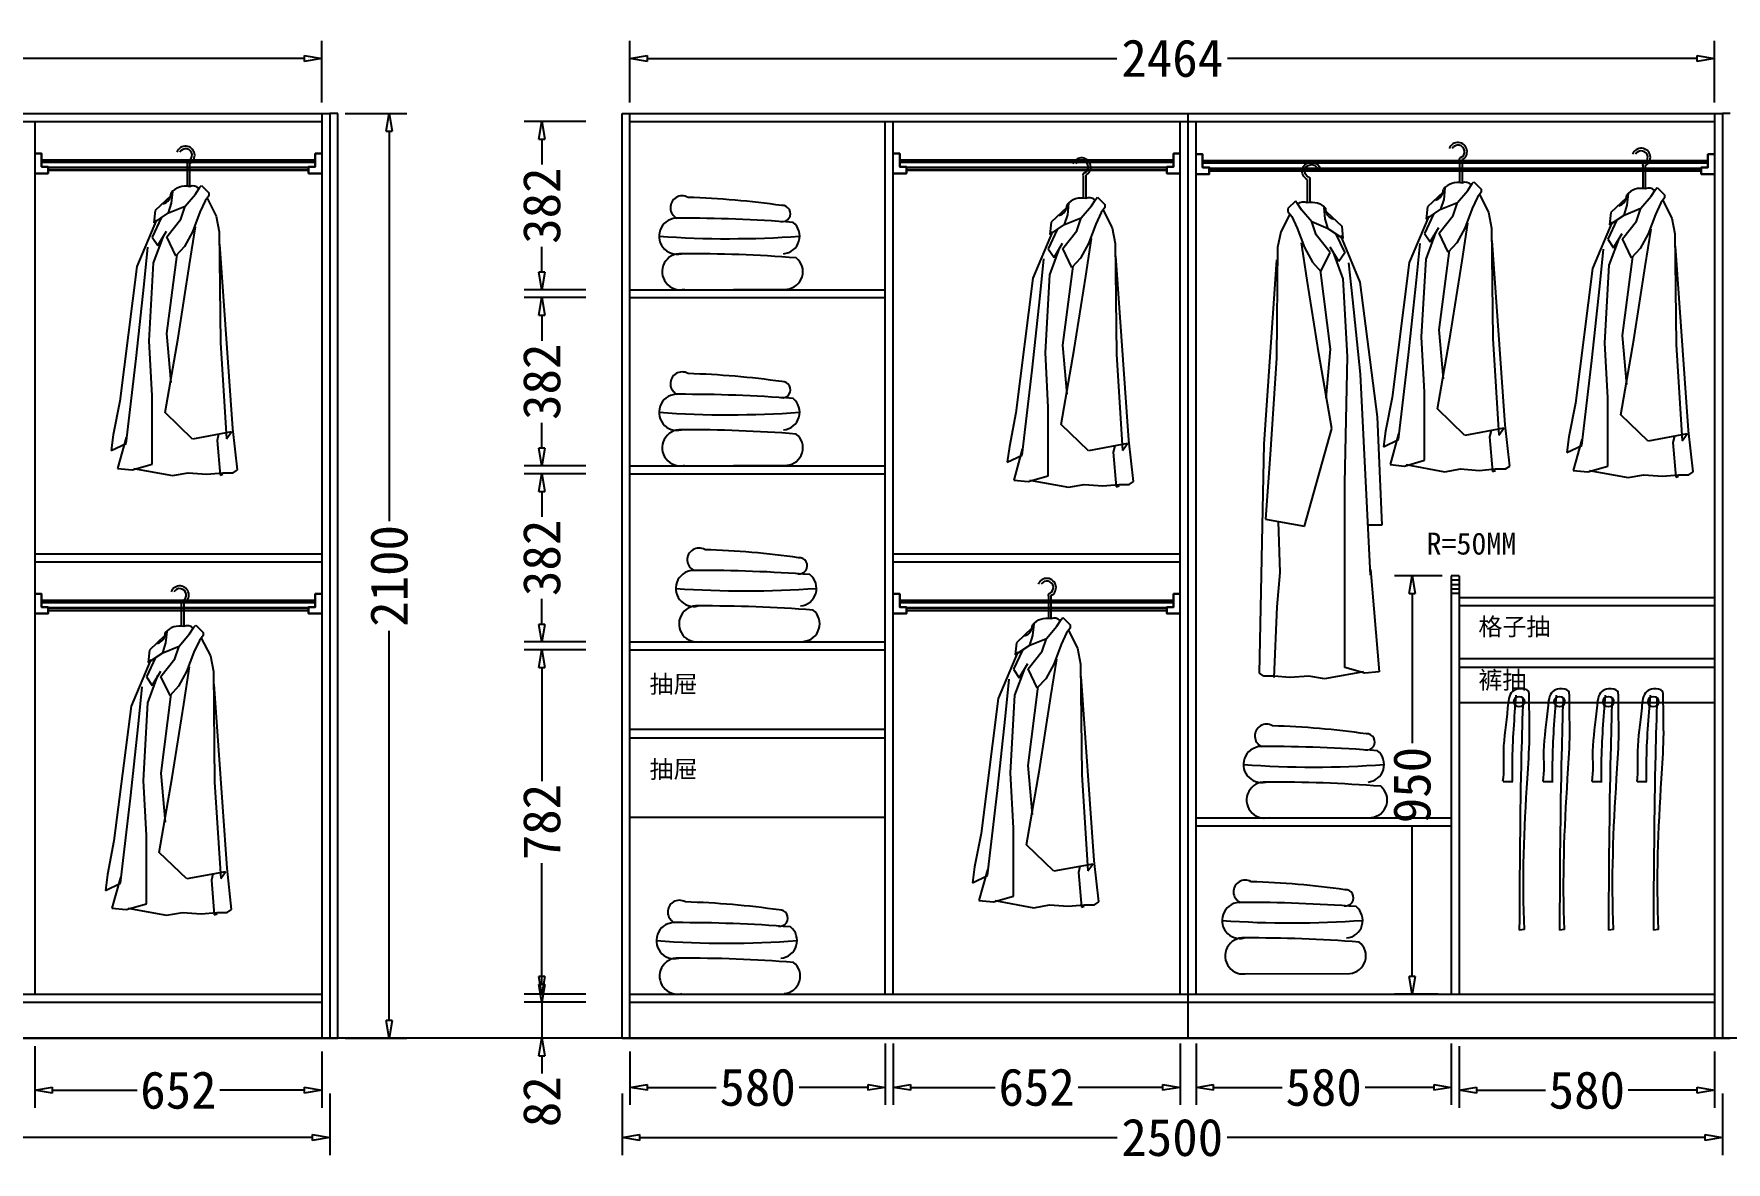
# Model space of a CAD drawing. Header units: millimetres. Extents: x 304407 to 361076, y -1262425 to -1203358.
# Drawn here: x 329898 to 333743, y -1239159 to -1236596 of the extents above; entities that cross this region are included whole.
import ezdxf

# ---------------------------------------------------------------- set-up
doc = ezdxf.new("R2010")
doc.units = ezdxf.units.MM
doc.header["$LTSCALE"] = 20
doc.layers.get('Defpoints').update_dxf_attribs({"color": 250})
for name, color, linetype in [('4', 1, 'Continuous'), ('6', 6, 'Continuous'), ('8', 8, 'Continuous'), ('LAYER10', 11, 'Continuous'), ('LAYER8', 11, 'Continuous'), ('图层3', 4, 'Continuous'), ('墙体', 40, 'Continuous')]:
    doc.layers.add(name, color=color, linetype=linetype)
doc.styles.get("Standard").update_dxf_attribs({"font": 'SimSun.ttf', "height": 85})
doc.styles.add('text', font='SimSun.ttf', dxfattribs={"height": 85})
doc.dimstyles.new('周文晶', dxfattribs={"dimtxt": 70, "dimasz": 40, "dimexe": 40, "dimexo": 30, "dimgap": 10, "dimtad": 0, "dimdec": 0, "dimtxsty": 'Standard', "dimblk": 'CLOSEDBLANK', "dimcen": 200, "dimclrd": 256, "dimclre": 256, "dimadec": 0, "dimazin": 0, "dimtfac": 1, "dimtdec": 0, "dimtmove": 0, "dimatfit": 3, "dimldrblk": 'CLOSEDBLANK', "dimfxl": 100, "dimfxlon": 1, "dimarcsym": 0})

# ---------------------------------------------------------------- blocks, each defined once
blk = doc.blocks.new('_ClosedBlank')
at = {"color": 0, "linetype": 'ByBlock', "lineweight": -2}
for p, q in [((-1, 0.167), (0, 0)), ((-1, 0.167), (-1, -0.167)), ((0, 0), (-1, -0.167))]:
    blk.add_line(p, q, dxfattribs=at)
blk = doc.blocks.new('*D1659')
at = {"lineweight": -2, "transparency": 16777216}
for p, q in [((331832.9, -1238888.7), (331832.9, -1239028.7)), ((331252.9, -1238907.1), (331252.9, -1239028.7)), ((331292.9, -1238988.7), (331448.8, -1238988.7)), ((331792.9, -1238988.7), (331636.9, -1238988.7))]:
    blk.add_line(p, q, dxfattribs=at)
at = {"layer": 'Defpoints', "color": 0, "transparency": 16777216}
for p in [(331832.9, -1238777.1), (331252.9, -1238877.1), (331832.9, -1238988.7)]:
    blk.add_point(p, dxfattribs=at)
at = {"lineweight": -2, "transparency": 16777216, "xscale": 40, "yscale": 40, "zscale": 40, "rotation": 180}
blk.add_blockref('_ClosedBlank', (331252.9, -1238988.7), dxfattribs=at)
at = {"lineweight": -2, "transparency": 16777216, "xscale": 40, "yscale": 40, "zscale": 40}
blk.add_blockref('_ClosedBlank', (331832.9, -1238988.7), dxfattribs=at)
at = {"color": 0, "transparency": 16777216, "insert": (331542.9, -1238988.7), "char_height": 85, "attachment_point": 5}
blk.add_mtext('580', dxfattribs=at)
blk = doc.blocks.new('*D1660')
at = {"lineweight": -2, "transparency": 16777216}
for p, q in [((332538.9, -1238888.7), (332538.9, -1239028.7)), ((333118.9, -1238888.7), (333118.9, -1239028.7)), ((332578.9, -1238988.7), (332734.8, -1238988.7)), ((333078.9, -1238988.7), (332922.9, -1238988.7))]:
    blk.add_line(p, q, dxfattribs=at)
at = {"layer": 'Defpoints', "color": 0, "transparency": 16777216}
for p in [(332538.9, -1236795.1), (333118.9, -1238777.1), (333118.9, -1238988.7)]:
    blk.add_point(p, dxfattribs=at)
at = {"lineweight": -2, "transparency": 16777216, "xscale": 40, "yscale": 40, "zscale": 40, "rotation": 180}
blk.add_blockref('_ClosedBlank', (332538.9, -1238988.7), dxfattribs=at)
at = {"lineweight": -2, "transparency": 16777216, "xscale": 40, "yscale": 40, "zscale": 40}
blk.add_blockref('_ClosedBlank', (333118.9, -1238988.7), dxfattribs=at)
at = {"color": 0, "transparency": 16777216, "insert": (332828.9, -1238988.7), "char_height": 85, "attachment_point": 5}
blk.add_mtext('580', dxfattribs=at)
blk = doc.blocks.new('*D1661')
at = {"lineweight": -2, "transparency": 16777216}
for p, q in [((331252.9, -1236751.7), (331252.9, -1236611.7)), ((333716.9, -1236751.7), (333716.9, -1236611.7)), ((331292.9, -1236651.7), (332359.2, -1236651.7)), ((333676.9, -1236651.7), (332610.6, -1236651.7))]:
    blk.add_line(p, q, dxfattribs=at)
at = {"layer": 'Defpoints', "color": 0, "transparency": 16777216}
for p in [(333716.9, -1236651.7), (331252.9, -1236795.1), (333716.9, -1236795.1)]:
    blk.add_point(p, dxfattribs=at)
at = {"lineweight": -2, "transparency": 16777216, "xscale": 40, "yscale": 40, "zscale": 40, "rotation": 180}
blk.add_blockref('_ClosedBlank', (331252.9, -1236651.7), dxfattribs=at)
at = {"lineweight": -2, "transparency": 16777216, "xscale": 40, "yscale": 40, "zscale": 40}
blk.add_blockref('_ClosedBlank', (333716.9, -1236651.7), dxfattribs=at)
at = {"color": 0, "transparency": 16777216, "insert": (332484.9, -1236651.7), "char_height": 85, "attachment_point": 5}
blk.add_mtext('2464', dxfattribs=at)
blk = doc.blocks.new('*D1662')
at = {"lineweight": -2, "transparency": 16777216}
for p, q in [((331234.9, -1239002.8), (331234.9, -1239142.8)), ((333734.9, -1239002.8), (333734.9, -1239142.8)), ((331274.9, -1239102.8), (332360.1, -1239102.8)), ((333694.9, -1239102.8), (332609.6, -1239102.8))]:
    blk.add_line(p, q, dxfattribs=at)
at = {"layer": 'Defpoints', "color": 0, "transparency": 16777216}
for p in [(331234.9, -1238877.1), (333734.9, -1238877.1), (333734.9, -1239102.8)]:
    blk.add_point(p, dxfattribs=at)
at = {"lineweight": -2, "transparency": 16777216, "xscale": 40, "yscale": 40, "zscale": 40, "rotation": 180}
blk.add_blockref('_ClosedBlank', (331234.9, -1239102.8), dxfattribs=at)
at = {"lineweight": -2, "transparency": 16777216, "xscale": 40, "yscale": 40, "zscale": 40}
blk.add_blockref('_ClosedBlank', (333734.9, -1239102.8), dxfattribs=at)
at = {"color": 0, "transparency": 16777216, "insert": (332484.9, -1239102.8), "char_height": 85, "attachment_point": 5}
blk.add_mtext('2500', dxfattribs=at)
blk = doc.blocks.new('*D1663')
at = {"lineweight": -2, "transparency": 16777216}
for p, q in [((333769.8, -1236777.1), (333909.8, -1236777.1)), ((333869.8, -1236817.1), (333869.8, -1237702.4)), ((333869.8, -1238837.1), (333869.8, -1237951.9)), ((333769.8, -1238877.1), (333909.8, -1238877.1))]:
    blk.add_line(p, q, dxfattribs=at)
at = {"layer": 'Defpoints', "color": 0, "transparency": 16777216}
for p in [(333734.9, -1236777.1), (333869.8, -1236777.1), (333734.9, -1238877.1)]:
    blk.add_point(p, dxfattribs=at)
at = {"lineweight": -2, "transparency": 16777216, "xscale": 40, "yscale": 40, "zscale": 40}
for p, rotation in [((333869.8, -1236777.1), 90), ((333869.8, -1238877.1), 270)]:
    blk.add_blockref('_ClosedBlank', p, dxfattribs=dict(at, rotation=rotation))
at = {"color": 0, "transparency": 16777216, "insert": (333869.8, -1237827.1), "char_height": 85, "attachment_point": 5, "rotation": 90}
blk.add_mtext('2100', dxfattribs=at)
blk = doc.blocks.new('*D1664')
at = {"lineweight": -2, "transparency": 16777216}
for p, q in [((333097.9, -1237827.1), (332989.9, -1237827.1)), ((333029.9, -1237867.1), (333029.9, -1238207.1)), ((333029.9, -1238737.1), (333029.9, -1238397.1)), ((333088.9, -1238777.1), (332989.9, -1238777.1))]:
    blk.add_line(p, q, dxfattribs=at)
at = {"layer": 'Defpoints', "color": 0, "transparency": 16777216}
for p in [(333127.9, -1237827.1), (333029.9, -1238777.1), (333118.9, -1238777.1)]:
    blk.add_point(p, dxfattribs=at)
at = {"lineweight": -2, "transparency": 16777216, "xscale": 40, "yscale": 40, "zscale": 40}
for p, rotation in [((333029.9, -1237827.1), 90), ((333029.9, -1238777.1), 270)]:
    blk.add_blockref('_ClosedBlank', p, dxfattribs=dict(at, rotation=rotation))
at = {"color": 0, "transparency": 16777216, "insert": (333029.9, -1238302.1), "char_height": 85, "attachment_point": 5, "rotation": 90}
blk.add_mtext('950', dxfattribs=at)
blk = doc.blocks.new('*D1665')
at = {"lineweight": -2, "transparency": 16777216}
for p, q in [((333136.9, -1238895.3), (333136.9, -1239035.3)), ((333716.9, -1238907.1), (333716.9, -1239035.3)), ((333176.9, -1238995.3), (333332.8, -1238995.3)), ((333676.9, -1238995.3), (333520.9, -1238995.3))]:
    blk.add_line(p, q, dxfattribs=at)
at = {"layer": 'Defpoints', "color": 0, "transparency": 16777216}
for p in [(333136.9, -1238777.1), (333716.9, -1238877.1), (333716.9, -1238995.3)]:
    blk.add_point(p, dxfattribs=at)
at = {"lineweight": -2, "transparency": 16777216, "xscale": 40, "yscale": 40, "zscale": 40, "rotation": 180}
blk.add_blockref('_ClosedBlank', (333136.9, -1238995.3), dxfattribs=at)
at = {"lineweight": -2, "transparency": 16777216, "xscale": 40, "yscale": 40, "zscale": 40}
blk.add_blockref('_ClosedBlank', (333716.9, -1238995.3), dxfattribs=at)
at = {"color": 0, "transparency": 16777216, "insert": (333426.9, -1238995.3), "char_height": 85, "attachment_point": 5}
blk.add_mtext('580', dxfattribs=at)
blk = doc.blocks.new('*D1666')
at = {"lineweight": -2, "transparency": 16777216}
for p, q in [((331052.6, -1238755.1), (331052.6, -1238715.1)), ((331152.6, -1238795.1), (331012.6, -1238795.1)), ((331052.6, -1238795.1), (331052.6, -1238877.1)), ((331152.6, -1238877.1), (331012.6, -1238877.1)), ((331052.6, -1238917.1), (331052.6, -1238957.1))]:
    blk.add_line(p, q, dxfattribs=at)
at = {"layer": 'Defpoints', "color": 0, "transparency": 16777216}
for p in [(331052.6, -1238795.1), (331252.9, -1238795.1), (331234.9, -1238877.1)]:
    blk.add_point(p, dxfattribs=at)
at = {"lineweight": -2, "transparency": 16777216, "xscale": 40, "yscale": 40, "zscale": 40}
for p, rotation in [((331052.6, -1238795.1), 270), ((331052.6, -1238877.1), 90)]:
    blk.add_blockref('_ClosedBlank', p, dxfattribs=dict(at, rotation=rotation))
at = {"color": 0, "transparency": 16777216, "insert": (331052.6, -1239021.2), "char_height": 85, "attachment_point": 5, "rotation": 90}
blk.add_mtext('82', dxfattribs=at)
blk = doc.blocks.new('*D1667')
at = {"lineweight": -2, "transparency": 16777216}
for p, q in [((331152.6, -1237995.1), (331012.6, -1237995.1)), ((331052.6, -1238035.1), (331052.6, -1238293)), ((331052.6, -1238737.1), (331052.6, -1238479.2)), ((331152.6, -1238777.1), (331012.6, -1238777.1))]:
    blk.add_line(p, q, dxfattribs=at)
at = {"layer": 'Defpoints', "color": 0, "transparency": 16777216}
for p in [(331052.6, -1237995.1), (331252.9, -1237995.1), (331252.9, -1238777.1)]:
    blk.add_point(p, dxfattribs=at)
at = {"lineweight": -2, "transparency": 16777216, "xscale": 40, "yscale": 40, "zscale": 40}
for p, rotation in [((331052.6, -1237995.1), 90), ((331052.6, -1238777.1), 270)]:
    blk.add_blockref('_ClosedBlank', p, dxfattribs=dict(at, rotation=rotation))
at = {"color": 0, "transparency": 16777216, "insert": (331052.6, -1238386.1), "char_height": 85, "attachment_point": 5, "rotation": 90}
blk.add_mtext('782', dxfattribs=at)
blk = doc.blocks.new('*D1668')
at = {"lineweight": -2, "transparency": 16777216}
for p, q in [((331152.6, -1237595.1), (331012.6, -1237595.1)), ((331052.6, -1237635.1), (331052.6, -1237692.8)), ((331052.6, -1237937.1), (331052.6, -1237879.5)), ((331152.6, -1237977.1), (331012.6, -1237977.1))]:
    blk.add_line(p, q, dxfattribs=at)
at = {"layer": 'Defpoints', "color": 0, "transparency": 16777216}
for p in [(331052.6, -1237595.1), (331252.9, -1237595.1), (331252.9, -1237977.1)]:
    blk.add_point(p, dxfattribs=at)
at = {"lineweight": -2, "transparency": 16777216, "xscale": 40, "yscale": 40, "zscale": 40}
for p, rotation in [((331052.6, -1237595.1), 90), ((331052.6, -1237977.1), 270)]:
    blk.add_blockref('_ClosedBlank', p, dxfattribs=dict(at, rotation=rotation))
at = {"color": 0, "transparency": 16777216, "insert": (331052.6, -1237786.1), "char_height": 85, "attachment_point": 5, "rotation": 90}
blk.add_mtext('382', dxfattribs=at)
blk = doc.blocks.new('*D1669')
at = {"lineweight": -2, "transparency": 16777216}
for p, q in [((331152.6, -1237195.1), (331012.6, -1237195.1)), ((331052.6, -1237235.1), (331052.6, -1237292.8)), ((331052.6, -1237537.1), (331052.6, -1237479.5)), ((331152.6, -1237577.1), (331012.6, -1237577.1))]:
    blk.add_line(p, q, dxfattribs=at)
at = {"layer": 'Defpoints', "color": 0, "transparency": 16777216}
for p in [(331052.6, -1237195.1), (331252.9, -1237195.1), (331252.9, -1237577.1)]:
    blk.add_point(p, dxfattribs=at)
at = {"lineweight": -2, "transparency": 16777216, "xscale": 40, "yscale": 40, "zscale": 40}
for p, rotation in [((331052.6, -1237195.1), 90), ((331052.6, -1237577.1), 270)]:
    blk.add_blockref('_ClosedBlank', p, dxfattribs=dict(at, rotation=rotation))
at = {"color": 0, "transparency": 16777216, "insert": (331052.6, -1237386.1), "char_height": 85, "attachment_point": 5, "rotation": 90}
blk.add_mtext('382', dxfattribs=at)
blk = doc.blocks.new('*D1670')
at = {"lineweight": -2, "transparency": 16777216}
for p, q in [((331152.6, -1236795.1), (331012.6, -1236795.1)), ((331052.6, -1236835.1), (331052.6, -1236892.8)), ((331052.6, -1237137.1), (331052.6, -1237079.5)), ((331152.6, -1237177.1), (331012.6, -1237177.1))]:
    blk.add_line(p, q, dxfattribs=at)
at = {"layer": 'Defpoints', "color": 0, "transparency": 16777216}
for p in [(331052.6, -1236795.1), (331252.9, -1236795.1), (331252.9, -1237177.1)]:
    blk.add_point(p, dxfattribs=at)
at = {"lineweight": -2, "transparency": 16777216, "xscale": 40, "yscale": 40, "zscale": 40}
for p, rotation in [((331052.6, -1236795.1), 90), ((331052.6, -1237177.1), 270)]:
    blk.add_blockref('_ClosedBlank', p, dxfattribs=dict(at, rotation=rotation))
at = {"color": 0, "transparency": 16777216, "insert": (331052.6, -1236986.1), "char_height": 85, "attachment_point": 5, "rotation": 90}
blk.add_mtext('382', dxfattribs=at)
blk = doc.blocks.new('*D1671')
at = {"lineweight": -2, "transparency": 16777216}
for p, q in [((331850.9, -1238888.7), (331850.9, -1239028.7)), ((332502.9, -1238888.7), (332502.9, -1239028.7)), ((331890.9, -1238988.7), (332082.8, -1238988.7)), ((332462.9, -1238988.7), (332270.9, -1238988.7))]:
    blk.add_line(p, q, dxfattribs=at)
at = {"layer": 'Defpoints', "color": 0, "transparency": 16777216}
for p in [(331850.9, -1238777.1), (332502.9, -1238777.1), (332502.9, -1238988.7)]:
    blk.add_point(p, dxfattribs=at)
at = {"lineweight": -2, "transparency": 16777216, "xscale": 40, "yscale": 40, "zscale": 40, "rotation": 180}
blk.add_blockref('_ClosedBlank', (331850.9, -1238988.7), dxfattribs=at)
at = {"lineweight": -2, "transparency": 16777216, "xscale": 40, "yscale": 40, "zscale": 40}
blk.add_blockref('_ClosedBlank', (332502.9, -1238988.7), dxfattribs=at)
at = {"color": 0, "transparency": 16777216, "insert": (332176.9, -1238988.7), "char_height": 85, "attachment_point": 5}
blk.add_mtext('652', dxfattribs=at)
blk = doc.blocks.new('*D1637')
at = {"lineweight": -2, "transparency": 16777216}
for p, q in [((328088.8, -1236751.7), (328088.8, -1236611.7)), ((330552.8, -1236751.7), (330552.8, -1236611.7)), ((328128.8, -1236651.7), (329195.1, -1236651.7)), ((330512.8, -1236651.7), (329446.5, -1236651.7))]:
    blk.add_line(p, q, dxfattribs=at)
at = {"layer": 'Defpoints', "color": 0, "transparency": 16777216}
for p in [(330552.8, -1236651.7), (328088.8, -1236795.1), (330552.8, -1236795.1)]:
    blk.add_point(p, dxfattribs=at)
at = {"lineweight": -2, "transparency": 16777216, "xscale": 40, "yscale": 40, "zscale": 40, "rotation": 180}
blk.add_blockref('_ClosedBlank', (328088.8, -1236651.7), dxfattribs=at)
at = {"lineweight": -2, "transparency": 16777216, "xscale": 40, "yscale": 40, "zscale": 40}
blk.add_blockref('_ClosedBlank', (330552.8, -1236651.7), dxfattribs=at)
at = {"color": 0, "transparency": 16777216, "insert": (329320.8, -1236651.7), "char_height": 85, "attachment_point": 5}
blk.add_mtext('2464', dxfattribs=at)
blk = doc.blocks.new('*D1638')
at = {"lineweight": -2, "transparency": 16777216}
for p, q in [((328070.8, -1239002.8), (328070.8, -1239142.8)), ((330570.8, -1239002.8), (330570.8, -1239142.8)), ((328110.8, -1239102.8), (329196.1, -1239102.8)), ((330530.8, -1239102.8), (329445.6, -1239102.8))]:
    blk.add_line(p, q, dxfattribs=at)
at = {"layer": 'Defpoints', "color": 0, "transparency": 16777216}
for p in [(328070.8, -1238877.1), (330570.8, -1238877.1), (330570.8, -1239102.8)]:
    blk.add_point(p, dxfattribs=at)
at = {"lineweight": -2, "transparency": 16777216, "xscale": 40, "yscale": 40, "zscale": 40, "rotation": 180}
blk.add_blockref('_ClosedBlank', (328070.8, -1239102.8), dxfattribs=at)
at = {"lineweight": -2, "transparency": 16777216, "xscale": 40, "yscale": 40, "zscale": 40}
blk.add_blockref('_ClosedBlank', (330570.8, -1239102.8), dxfattribs=at)
at = {"color": 0, "transparency": 16777216, "insert": (329320.8, -1239102.8), "char_height": 85, "attachment_point": 5}
blk.add_mtext('2500', dxfattribs=at)
blk = doc.blocks.new('*D1644')
at = {"lineweight": -2, "transparency": 16777216}
for p, q in [((330605.7, -1236777.1), (330745.7, -1236777.1)), ((330705.7, -1236817.1), (330705.7, -1237702.4)), ((330705.7, -1238837.1), (330705.7, -1237951.9)), ((330605.7, -1238877.1), (330745.7, -1238877.1))]:
    blk.add_line(p, q, dxfattribs=at)
at = {"layer": 'Defpoints', "color": 0, "transparency": 16777216}
for p in [(330570.8, -1236777.1), (330705.7, -1236777.1), (330570.8, -1238877.1)]:
    blk.add_point(p, dxfattribs=at)
at = {"lineweight": -2, "transparency": 16777216, "xscale": 40, "yscale": 40, "zscale": 40}
for p, rotation in [((330705.7, -1236777.1), 90), ((330705.7, -1238877.1), 270)]:
    blk.add_blockref('_ClosedBlank', p, dxfattribs=dict(at, rotation=rotation))
at = {"color": 0, "transparency": 16777216, "insert": (330705.7, -1237827.1), "char_height": 85, "attachment_point": 5, "rotation": 90}
blk.add_mtext('2100', dxfattribs=at)
blk = doc.blocks.new('*D1645')
at = {"lineweight": -2, "transparency": 16777216}
for p, q in [((329900.8, -1238895.3), (329900.8, -1239035.3)), ((330552.8, -1238907.1), (330552.8, -1239035.3)), ((329940.8, -1238995.3), (330132.8, -1238995.3)), ((330512.8, -1238995.3), (330320.9, -1238995.3))]:
    blk.add_line(p, q, dxfattribs=at)
at = {"layer": 'Defpoints', "color": 0, "transparency": 16777216}
for p in [(329900.8, -1238777.1), (330552.8, -1238877.1), (330552.8, -1238995.3)]:
    blk.add_point(p, dxfattribs=at)
at = {"lineweight": -2, "transparency": 16777216, "xscale": 40, "yscale": 40, "zscale": 40, "rotation": 180}
blk.add_blockref('_ClosedBlank', (329900.8, -1238995.3), dxfattribs=at)
at = {"lineweight": -2, "transparency": 16777216, "xscale": 40, "yscale": 40, "zscale": 40}
blk.add_blockref('_ClosedBlank', (330552.8, -1238995.3), dxfattribs=at)
at = {"color": 0, "transparency": 16777216, "insert": (330226.8, -1238995.3), "char_height": 85, "attachment_point": 5}
blk.add_mtext('652', dxfattribs=at)
blk = doc.blocks.new('A$C1C5764E0')
at = {"layer": '8'}
for p, q in [((172.3, 708.4), (172.3, 657.4)), ((178.3, 708.4), (178.3, 657.4)), ((191.5, 639.3), (201.2, 654.6)), ((201.2, 654.6), (205.3, 658.7)), ((205.3, 658.7), (222, 642.1)), ((135.3, 635.3), (99.9, 601.9)), ((130.4, 596.4), (137.4, 618.5)), ((137.4, 618.5), (140.1, 644.9)), ((167.9, 611.6), (191.5, 639.3)), ((213.6, 624.1), (201.2, 597.8)), ((222, 635.2), (213.6, 624.1)), ((217.8, 629.6), (238.6, 589.4)), ((222, 642.1), (222, 635.2)), ((103, 580.9), (58.4, 475.1)), ((113.7, 585.2), (93.2, 541.7)), ((99.9, 601.9), (97.1, 574.2)), ((97.1, 574.2), (130.4, 596.4)), ((126.3, 542.3), (158.2, 582.5)), ((130.4, 596.4), (167.9, 611.6)), ((158.2, 582.5), (167.9, 611.6)), ((201.2, 597.8), (184.5, 553.4)), ((238.6, 589.4), (245.5, 553.4)), ((93.2, 541.7), (106.3, 522.1)), ((96.5, 482.8), (119.4, 544.9)), ((106.3, 522.1), (125.9, 554.7)), ((147.1, 499.3), (126.3, 542.3)), ((184.5, 553.4), (166.5, 520.1)), ((178.3, 479.5), (191.3, 564.6)), ((245.5, 553.4), (248.3, 302.5)), ((75, 435), (83.4, 518.8)), ((148.8, 502.4), (125.9, 322.6)), ((166.5, 520.1), (147.1, 499.3)), ((276.4, 106.8), (247, 525.3)), ((58.4, 475.1), (19.5, 168.8)), ((86.6, 306.3), (96.5, 482.8)), ((152.1, 312.8), (178.3, 479.5)), ((57, 265.8), (75, 435)), ((122.6, 142.8), (152.1, 312.8)), ((125.9, 322.6), (135.7, 211.4)), ((93.2, 180.9), (86.6, 306.3)), ((248.3, 302.5), (262.2, 83.5)), ((34.3, 73.1), (57, 265.8)), ((19.5, 168.8), (4.8, 92.7)), ((93.2, 26.2), (93.2, 180.9)), ((184.8, 82.8), (122.6, 142.8)), ((4.8, 92.7), (0, 56.7)), ((34.3, 86.2), (14.7, 16.3)), ((273.1, 99.1), (184.8, 82.8)), ((244.2, 93.8), (240.9, 79.6)), ((240.9, 79.6), (247.4, 1.1)), ((262.2, 83.5), (273.1, 99.1)), ((286.7, 13.1), (276.4, 106.8)), ((0, 56.7), (34.3, 73.1)), ((14.7, 16.3), (47.4, 13.1)), ((47.4, 13.1), (93.2, 26.2)), ((50.7, 16.3), (139, 0)), ((139, 0), (175, 6.5)), ((175, 6.5), (217.5, 3.3)), ((217.5, 3.3), (253.5, 6.5)), ((247.4, 1.1), (254, 3.3)), ((253.5, 6.5), (276.9, 6.5)), ((276.9, 6.5), (286.7, 13.1))]:
    blk.add_line(p, q, dxfattribs=at)
for centre, radius, start, end in [((168.9, 727.1), 20.9, 296.6338, 159.5285), ((168.9, 727.1), 14.9, 296.6338, 150.6175), ((175.9, 709.9), 3.91, 94.6712, 201.9626), ((168.9, 613.1), 43.9, 77.6993, 138.5966), ((186.2, 639.8), 18, 42.48, 116.3392), ((110.9, 641.2), 25.1, 286.2636, 2.0248)]:
    blk.add_arc(centre, radius, start, end, dxfattribs=at)
blk = doc.blocks.new('A$C4F477F88')
at = {"layer": 'LAYER10'}
blk.add_blockref('A$C1C5764E0', (0, 0), dxfattribs=at)
blk = doc.blocks.new('A$C5E603B19')
at = {"layer": 'LAYER8'}
blk.add_blockref('A$C4F477F88', (0, 0), dxfattribs=at)
blk = doc.blocks.new('A$C1B0A679D')
at = {"layer": '图层3'}
blk.add_blockref('A$C5E603B19', (0, 0), dxfattribs=at)
blk = doc.blocks.new('A$C52EB379C')
at = {"layer": '8'}
for p, q in [((163.3, 1134.6), (163.3, 1083.5)), ((169.3, 1134.6), (169.3, 1083.5)), ((182.5, 1065.5), (192.3, 1080.7)), ((192.3, 1080.7), (196.4, 1084.9)), ((196.4, 1084.9), (213.1, 1068.3)), ((126.4, 1061.5), (91, 1028.1)), ((121.5, 1022.5), (128.4, 1044.7)), ((128.4, 1044.7), (131.2, 1071)), ((159, 1037.8), (182.5, 1065.5)), ((204.7, 1050.2), (192.3, 1023.9)), ((213.1, 1061.3), (204.7, 1050.2)), ((208.9, 1055.8), (229.7, 1015.6)), ((213.1, 1068.3), (213.1, 1061.3)), ((94.1, 1007.1), (49.5, 901.3)), ((104.8, 1011.4), (84.3, 967.8)), ((91, 1028.1), (88.2, 1000.3)), ((88.2, 1000.3), (121.5, 1022.5)), ((117.4, 968.5), (149.3, 1008.7)), ((121.5, 1022.5), (159, 1037.8)), ((149.3, 1008.7), (159, 1037.8)), ((192.3, 1023.9), (175.6, 979.5)), ((229.7, 1015.6), (236.6, 979.5)), ((84.3, 967.8), (97.4, 948.2)), ((87.6, 909), (110.5, 971.1)), ((97.4, 948.2), (117, 980.9)), ((138.2, 925.5), (117.4, 968.5)), ((175.6, 979.5), (157.6, 946.3)), ((169.3, 905.7), (182.4, 990.7)), ((236.6, 979.5), (239.4, 728.7)), ((66.1, 861.1), (74.5, 944.9)), ((139.9, 928.6), (117, 748.8)), ((157.6, 946.3), (138.2, 925.5)), ((267.5, 533), (238.1, 951.5)), ((49.5, 901.3), (10.6, 595)), ((77.7, 732.4), (87.6, 909)), ((143.2, 738.9), (169.3, 905.7)), ((48.1, 692), (66.1, 861.1)), ((84.3, 444.7), (77.7, 732.4)), ((113.7, 568.9), (143.2, 738.9)), ((117, 748.8), (126.8, 637.6)), ((239.4, 728.7), (253.3, 509.7)), ((25.4, 235.4), (48.1, 692)), ((10.6, 595), (0, 349)), ((175.9, 346.6), (113.7, 568.9)), ((253.3, 509.7), (264.2, 362.9)), ((277.8, 13.1), (267.5, 533)), ((84.3, 26.2), (84.3, 444.7)), ((0, 349), (31, 349)), ((264.2, 362.9), (175.9, 346.6)), ((235.3, 357.6), (232, 242)), ((25.4, 248.5), (5.8, 16.3)), ((232, 242), (238.5, 163.5)), ((238.5, 163.5), (245.1, 3.3)), ((5.8, 16.3), (38.5, 13.1)), ((38.5, 13.1), (84.3, 26.2)), ((41.7, 16.3), (130.1, 0)), ((130.1, 0), (166.1, 6.5)), ((166.1, 6.5), (208.6, 3.3)), ((208.6, 3.3), (244.6, 6.5)), ((244.6, 6.5), (268, 6.5)), ((268, 6.5), (277.8, 13.1))]:
    blk.add_line(p, q, dxfattribs=at)
for centre, radius, start, end in [((160, 1153.2), 20.9, 296.6338, 159.5285), ((160, 1153.2), 14.9, 296.6338, 150.6175), ((167, 1136), 3.91, 94.6712, 201.9626), ((160, 1039.2), 43.9, 77.6993, 138.5966), ((177.3, 1066), 18, 42.48, 116.3392), ((102, 1067.4), 25.1, 286.2636, 2.0248)]:
    blk.add_arc(centre, radius, start, end, dxfattribs=at)
blk = doc.blocks.new('A$C05785CA5')
at = {"layer": 'LAYER10'}
blk.add_blockref('A$C52EB379C', (0, 0), dxfattribs=at)
blk = doc.blocks.new('A$C100967EE')
at = {"layer": 'LAYER10'}
blk.add_blockref('A$C05785CA5', (0, 0), dxfattribs=at)
blk = doc.blocks.new('A$C65D30603')
at = {"layer": 'LAYER8'}
blk.add_blockref('A$C100967EE', (0, 0), dxfattribs=at)
blk = doc.blocks.new('A$C50CE712E')
at = {"layer": '图层3'}
blk.add_blockref('A$C65D30603', (0, 0), dxfattribs=at)
blk = doc.blocks.new('A$C11F00F61')
at = {"color": 8}
blk.add_line((48.2, 0), (290.3, 1.2), dxfattribs=at)
at = {"layer": '墙体', "color": 8}
for centre, radius, start, end in [((52.6, 186.6), 26.7, 59.8021, 244.0801), ((9.8, -1698.7), 1909.1, 81.8981, 88.3112), ((41, 121.6), 41, 86.0834, 284.0988), ((53.8, -3125.6), 3288.1, 85.6244, 90.1755), ((280.3, 173), 18.4, 260.1551, 94.4157), ((159.2, 2329.1), 2213.2, 265.8756, 274.159), ((279.7, 121.7), 40, 274.9406, 51.3165), ((48.2, 41), 41, 86.0834, 284.0988), ((61, -3206.2), 3288.1, 85.6244, 90.1755), ((286.9, 41.1), 40, 274.9406, 51.3165)]:
    blk.add_arc(centre, radius, start, end, dxfattribs=at)
blk = doc.blocks.new('A$C3B9601DC')
at = {"layer": '4', "color": 8}
blk.add_line((62, 1.5), (47.4, 0), dxfattribs=at)
for points, knots in [([(62, 1.5), (55.4, 144.3), (62.8, 324.3), (78.7, 548.8), (75.2, 622.1), (75.7, 684.6), (46.8, 686.9), (17.9, 676.1), (12.7, 599.8), (-1.5, 524.3), (4.4, 450.4), (0, 421.8)], [0, 0, 0, 0, 428.516837, 544.203019, 664.137455, 677.621305, 701.749401, 722.125787, 770.743064, 895.133582, 980.731534, 980.731534, 980.731534, 980.731534]), ([(37.8, 667.5), (32.8, 603.2), (26.4, 521.3), (26.8, 439.3), (26.9, 421.8)], [0, 0, 0, 0, 193.394932, 246.046188, 246.046188, 246.046188, 246.046188])]:
    blk.add_open_spline(points, degree=3, knots=knots, dxfattribs=at)
blk.add_spline([(57.6, 658.7), (53.2, 497.8), (47.4, 0)], degree=3, dxfattribs=at)
blk.add_open_spline([(1.4, 421.8), (10.7, 421.8), (19.9, 421.8), (29.2, 421.8)], degree=3, dxfattribs=at)
at = {"layer": '6', "color": 8}
blk.add_circle((47.2, 648.9), 15, dxfattribs=at)
blk = doc.blocks.new('edr334343')
at = {"layer": '6', "color": 8, "xscale": 0.7999999999301508, "yscale": 0.7999999999301508, "zscale": 0.7999999999301508}
for p in [(311012.9, -1202094.7), (311104.2, -1202094.7), (311215.5, -1202094.7), (311317.6, -1202094.7)]:
    blk.add_blockref('A$C3B9601DC', p, dxfattribs=at)

msp = doc.modelspace()

# ---------------------------------------------------------------- linework, layer by layer
for p, q in [((328070.8, -1236777.1), (330570.8, -1236777.1)), ((330552.8, -1236777.1), (330552.8, -1238877.1)), ((330570.8, -1236777.1), (330570.8, -1238877.1)), ((330588.8, -1236777.1), (330570.8, -1236777.1)), ((330588.8, -1238877.1), (330588.8, -1236777.1)), ((331234.9, -1238877.1), (331234.9, -1236777.1)), ((331234.9, -1236777.1), (333734.9, -1236777.1)), ((331252.9, -1238877.1), (331252.9, -1236777.1)), ((332520.9, -1238877.1), (332520.9, -1236777.1)), ((333716.9, -1236777.1), (333716.9, -1238877.1)), ((333734.9, -1236777.1), (333734.9, -1238877.1)), ((333752.9, -1236777.1), (333734.9, -1236777.1)), ((328088.8, -1236795.1), (330552.8, -1236795.1)), ((329900.8, -1236795.1), (329900.8, -1238777.1)), ((331252.9, -1236795.1), (333716.9, -1236795.1)), ((331832.9, -1238777.1), (331832.9, -1236795.1)), ((331850.9, -1238777.1), (331850.9, -1236795.1)), ((332502.9, -1238777.1), (332502.9, -1236795.1)), ((332538.9, -1238777.1), (332538.9, -1236795.1)), ((331252.9, -1237177.1), (331832.9, -1237177.1)), ((331252.9, -1237195.1), (331832.9, -1237195.1)), ((331252.9, -1237577.1), (331832.9, -1237577.1)), ((331252.9, -1237595.1), (331832.9, -1237595.1)), ((329900.8, -1237777.1), (330552.8, -1237777.1)), ((331850.9, -1237777.1), (332502.9, -1237777.1)), ((329900.8, -1237795.1), (330552.8, -1237795.1)), ((331850.9, -1237795.1), (332502.9, -1237795.1)), ((333118.9, -1237827.1), (333118.9, -1238777.1)), ((333136.9, -1237827.1), (333118.9, -1237827.1)), ((333136.9, -1237827.1), (333136.9, -1238777.1)), ((333136.9, -1237837.1), (333118.9, -1237837.1)), ((333136.9, -1237847.1), (333118.9, -1237847.1)), ((333136.9, -1237857.1), (333118.9, -1237857.1)), ((333136.9, -1237867.1), (333118.9, -1237867.1)), ((333716.9, -1237877.1), (333136.9, -1237877.1)), ((333716.9, -1237895.1), (333136.9, -1237895.1)), ((331252.9, -1237977.1), (331832.9, -1237977.1)), ((331252.9, -1237995.1), (331832.9, -1237995.1)), ((333716.9, -1238015.1), (333136.9, -1238015.1)), ((333716.9, -1238035.1), (333136.9, -1238035.1)), ((333716.9, -1238115.1), (333136.9, -1238115.1)), ((331252.9, -1238175.1), (331832.9, -1238175.1)), ((331252.9, -1238195.1), (331832.9, -1238195.1)), ((331252.9, -1238375.1), (331832.9, -1238375.1)), ((333118.9, -1238377.1), (332538.9, -1238377.1)), ((333118.9, -1238395.1), (332538.9, -1238395.1)), ((328088.8, -1238777.1), (330552.8, -1238777.1)), ((329882.8, -1238777.1), (330452.8, -1238777.1)), ((331252.9, -1238777.1), (333716.9, -1238777.1)), ((328088.8, -1238795.1), (330552.8, -1238795.1)), ((331252.9, -1238795.1), (333716.9, -1238795.1)), ((328070.8, -1238877.1), (330570.8, -1238877.1)), ((330570.8, -1238877.1), (330588.8, -1238877.1)), ((331234.9, -1238877.1), (333734.9, -1238877.1)), ((333734.9, -1238877.1), (333752.9, -1238877.1))]:
    msp.add_line(p, q)
at = {"color": 8}
msp.add_line((361075.9, -1238877.1), (304407.4, -1238877.1), dxfattribs=at)
msp.add_line((361075.9, -1238877.1), (304407.4, -1238877.1), dxfattribs=at)
at = {"lineweight": 30}
for points in [[(329900.8, -1236867.8), (329915.8, -1236867.8), (329915.8, -1236897.8), (329930.8, -1236897.8), (329930.8, -1236912.8), (329900.8, -1236912.8)], [(330552.8, -1236867.8), (330537.8, -1236867.8), (330537.8, -1236897.8), (330522.8, -1236897.8), (330522.8, -1236912.8), (330552.8, -1236912.8)], [(331850.9, -1236867.8), (331865.9, -1236867.8), (331865.9, -1236897.8), (331880.9, -1236897.8), (331880.9, -1236912.8), (331850.9, -1236912.8)], [(332502.9, -1236867.8), (332487.9, -1236867.8), (332487.9, -1236897.8), (332472.9, -1236897.8), (332472.9, -1236912.8), (332502.9, -1236912.8)], [(330537.8, -1236882.8), (329915.8, -1236882.8)], [(330537.8, -1236887.3), (329915.8, -1236887.3)], [(330522.8, -1236899.8), (329930.8, -1236899.8)], [(330522.8, -1236905.3), (329930.8, -1236905.3)], [(332487.9, -1236882.8), (331865.9, -1236882.8)], [(332487.9, -1236887.3), (331865.9, -1236887.3)], [(332472.9, -1236899.8), (331880.9, -1236899.8)], [(332472.9, -1236905.3), (331880.9, -1236905.3)], [(332538.9, -1236869.4), (332553.9, -1236869.4), (332553.9, -1236899.4), (332568.9, -1236899.4), (332568.9, -1236914.4), (332538.9, -1236914.4)], [(333701.9, -1236884.4), (332553.9, -1236884.4)], [(333701.9, -1236889), (332553.9, -1236889)], [(333686.9, -1236901.5), (332568.9, -1236901.5)], [(333686.9, -1236906.9), (332568.9, -1236906.9)], [(333716.9, -1236869.4), (333701.9, -1236869.4), (333701.9, -1236899.4), (333686.9, -1236899.4), (333686.9, -1236914.4), (333716.9, -1236914.4)], [(329900.8, -1237867.8), (329915.8, -1237867.8), (329915.8, -1237897.8), (329930.8, -1237897.8), (329930.8, -1237912.8), (329900.8, -1237912.8)], [(330552.8, -1237867.8), (330537.8, -1237867.8), (330537.8, -1237897.8), (330522.8, -1237897.8), (330522.8, -1237912.8), (330552.8, -1237912.8)], [(331850.9, -1237867.8), (331865.9, -1237867.8), (331865.9, -1237897.8), (331880.9, -1237897.8), (331880.9, -1237912.8), (331850.9, -1237912.8)], [(332502.9, -1237867.8), (332487.9, -1237867.8), (332487.9, -1237897.8), (332472.9, -1237897.8), (332472.9, -1237912.8), (332502.9, -1237912.8)], [(330537.8, -1237882.8), (329915.8, -1237882.8)], [(330537.8, -1237887.3), (329915.8, -1237887.3)], [(330522.8, -1237899.8), (329930.8, -1237899.8)], [(330522.8, -1237905.3), (329930.8, -1237905.3)], [(332487.9, -1237882.8), (331865.9, -1237882.8)], [(332487.9, -1237887.3), (331865.9, -1237887.3)], [(332472.9, -1237899.8), (331880.9, -1237899.8)], [(332472.9, -1237905.3), (331880.9, -1237905.3)]]:
    msp.add_lwpolyline(points, dxfattribs=at)

# ---------------------------------------------------------------- block references
for name, p in [('A$C1B0A679D', (330074.1, -1237599.1)), ('A$C1B0A679D', (332965, -1237590.7)), ('A$C1B0A679D', (333381.5, -1237603.8)), ('A$C1B0A679D', (332110, -1237625.7)), ('A$C11F00F61', (331318.8, -1237177.1)), ('A$C11F00F61', (331318.8, -1237577.1)), ('A$C11F00F61', (331357, -1237977.1)), ('A$C1B0A679D', (330060.9, -1238597.9)), ('A$C1B0A679D', (332031.1, -1238580.6)), ('edr334343', (22222.6, -36537)), ('A$C11F00F61', (332646.6, -1238377.1)), ('A$C11F00F61', (332598, -1238731.2)), ('A$C11F00F61', (331312.8, -1238777.1))]:
    msp.add_blockref(name, p)
at = {"xscale": -1}
msp.add_blockref('A$C50CE712E', (332961, -1238061), dxfattribs=at)

# ---------------------------------------------------------------- texts
at = {"attachment_point": 1, "style": 'text'}
for s, insert, char_height, width in [('R=50MM', (333062.7, -1237728.6), 50, 419.038), ('格子抽', (333180.5, -1237922.2), 40, 305.609), ('抽屉', (331297.2, -1238052.8), 40, 305.609), ('裤抽', (333180.5, -1238043.5), 40, 305.609), ('抽屉', (331297.2, -1238246.1), 40, 305.609)]:
    msp.add_mtext(s, dxfattribs=dict(at, insert=insert, char_height=char_height, width=width))

# ---------------------------------------------------------------- dimensions: what is measured, and where the dimension line sits
for base, p1, p2, picture, middle in [((330552.8, -1236651.7), (328088.8, -1236795.1), (330552.8, -1236795.1), '*D1637', (329320.8, -1236651.7)), ((333716.9, -1236651.7), (331252.9, -1236795.1), (333716.9, -1236795.1), '*D1661', (332484.9, -1236651.7)), ((333118.9, -1238988.7), (332538.9, -1236795.1), (333118.9, -1238777.1), '*D1660', (332828.9, -1238988.7)), ((330552.8, -1238995.3), (329900.8, -1238777.1), (330552.8, -1238877.1), '*D1645', (330226.8, -1238995.3)), ((331832.9, -1238988.7), (331252.9, -1238877.1), (331832.9, -1238777.1), '*D1659', (331542.9, -1238988.7)), ((332502.9, -1238988.7), (331850.9, -1238777.1), (332502.9, -1238777.1), '*D1671', (332176.9, -1238988.7)), ((333716.9, -1238995.3), (333136.9, -1238777.1), (333716.9, -1238877.1), '*D1665', (333426.9, -1238995.3)), ((330570.8, -1239102.8), (328070.8, -1238877.1), (330570.8, -1238877.1), '*D1638', (329320.8, -1239102.8)), ((333734.9, -1239102.8), (331234.9, -1238877.1), (333734.9, -1238877.1), '*D1662', (332484.9, -1239102.8))]:
    dim = msp.add_linear_dim(base=base, p1=p1, p2=p2, dimstyle='周文晶')
    dim.commit()
    dim.dimension.update_dxf_attribs({"geometry": picture, "text_midpoint": middle})
for base, p1, p2, angle, picture, middle in [((330705.7, -1236777.1), (330570.8, -1238877.1), (330570.8, -1236777.1), 90, '*D1644', (330705.7, -1237827.1)), ((333869.8, -1236777.1), (333734.9, -1238877.1), (333734.9, -1236777.1), 90, '*D1663', (333869.8, -1237827.1)), ((331052.6, -1236795.1), (331252.9, -1237177.1), (331252.9, -1236795.1), 270, '*D1670', (331052.6, -1236986.1)), ((331052.6, -1237195.1), (331252.9, -1237577.1), (331252.9, -1237195.1), 270, '*D1669', (331052.6, -1237386.1)), ((331052.6, -1237595.1), (331252.9, -1237977.1), (331252.9, -1237595.1), 270, '*D1668', (331052.6, -1237786.1)), ((333029.9, -1238777.1), (333127.9, -1237827.1), (333118.9, -1238777.1), 90, '*D1664', (333029.9, -1238302.1)), ((331052.6, -1237995.1), (331252.9, -1238777.1), (331252.9, -1237995.1), 270, '*D1667', (331052.6, -1238386.1))]:
    dim = msp.add_linear_dim(base=base, p1=p1, p2=p2, angle=angle, dimstyle='周文晶')
    dim.commit()
    dim.dimension.update_dxf_attribs({"geometry": picture, "text_midpoint": middle})
dim = msp.add_linear_dim(base=(331052.6, -1238795.1), p1=(331234.9, -1238877.1), p2=(331252.9, -1238795.1), angle=270, dimstyle='周文晶')
dim.commit()
dim.dimension.update_dxf_attribs({"geometry": '*D1666', "text_midpoint": (331052.6, -1239021.2), "dimtype": 128})

doc.saveas('drawing.dxf')
